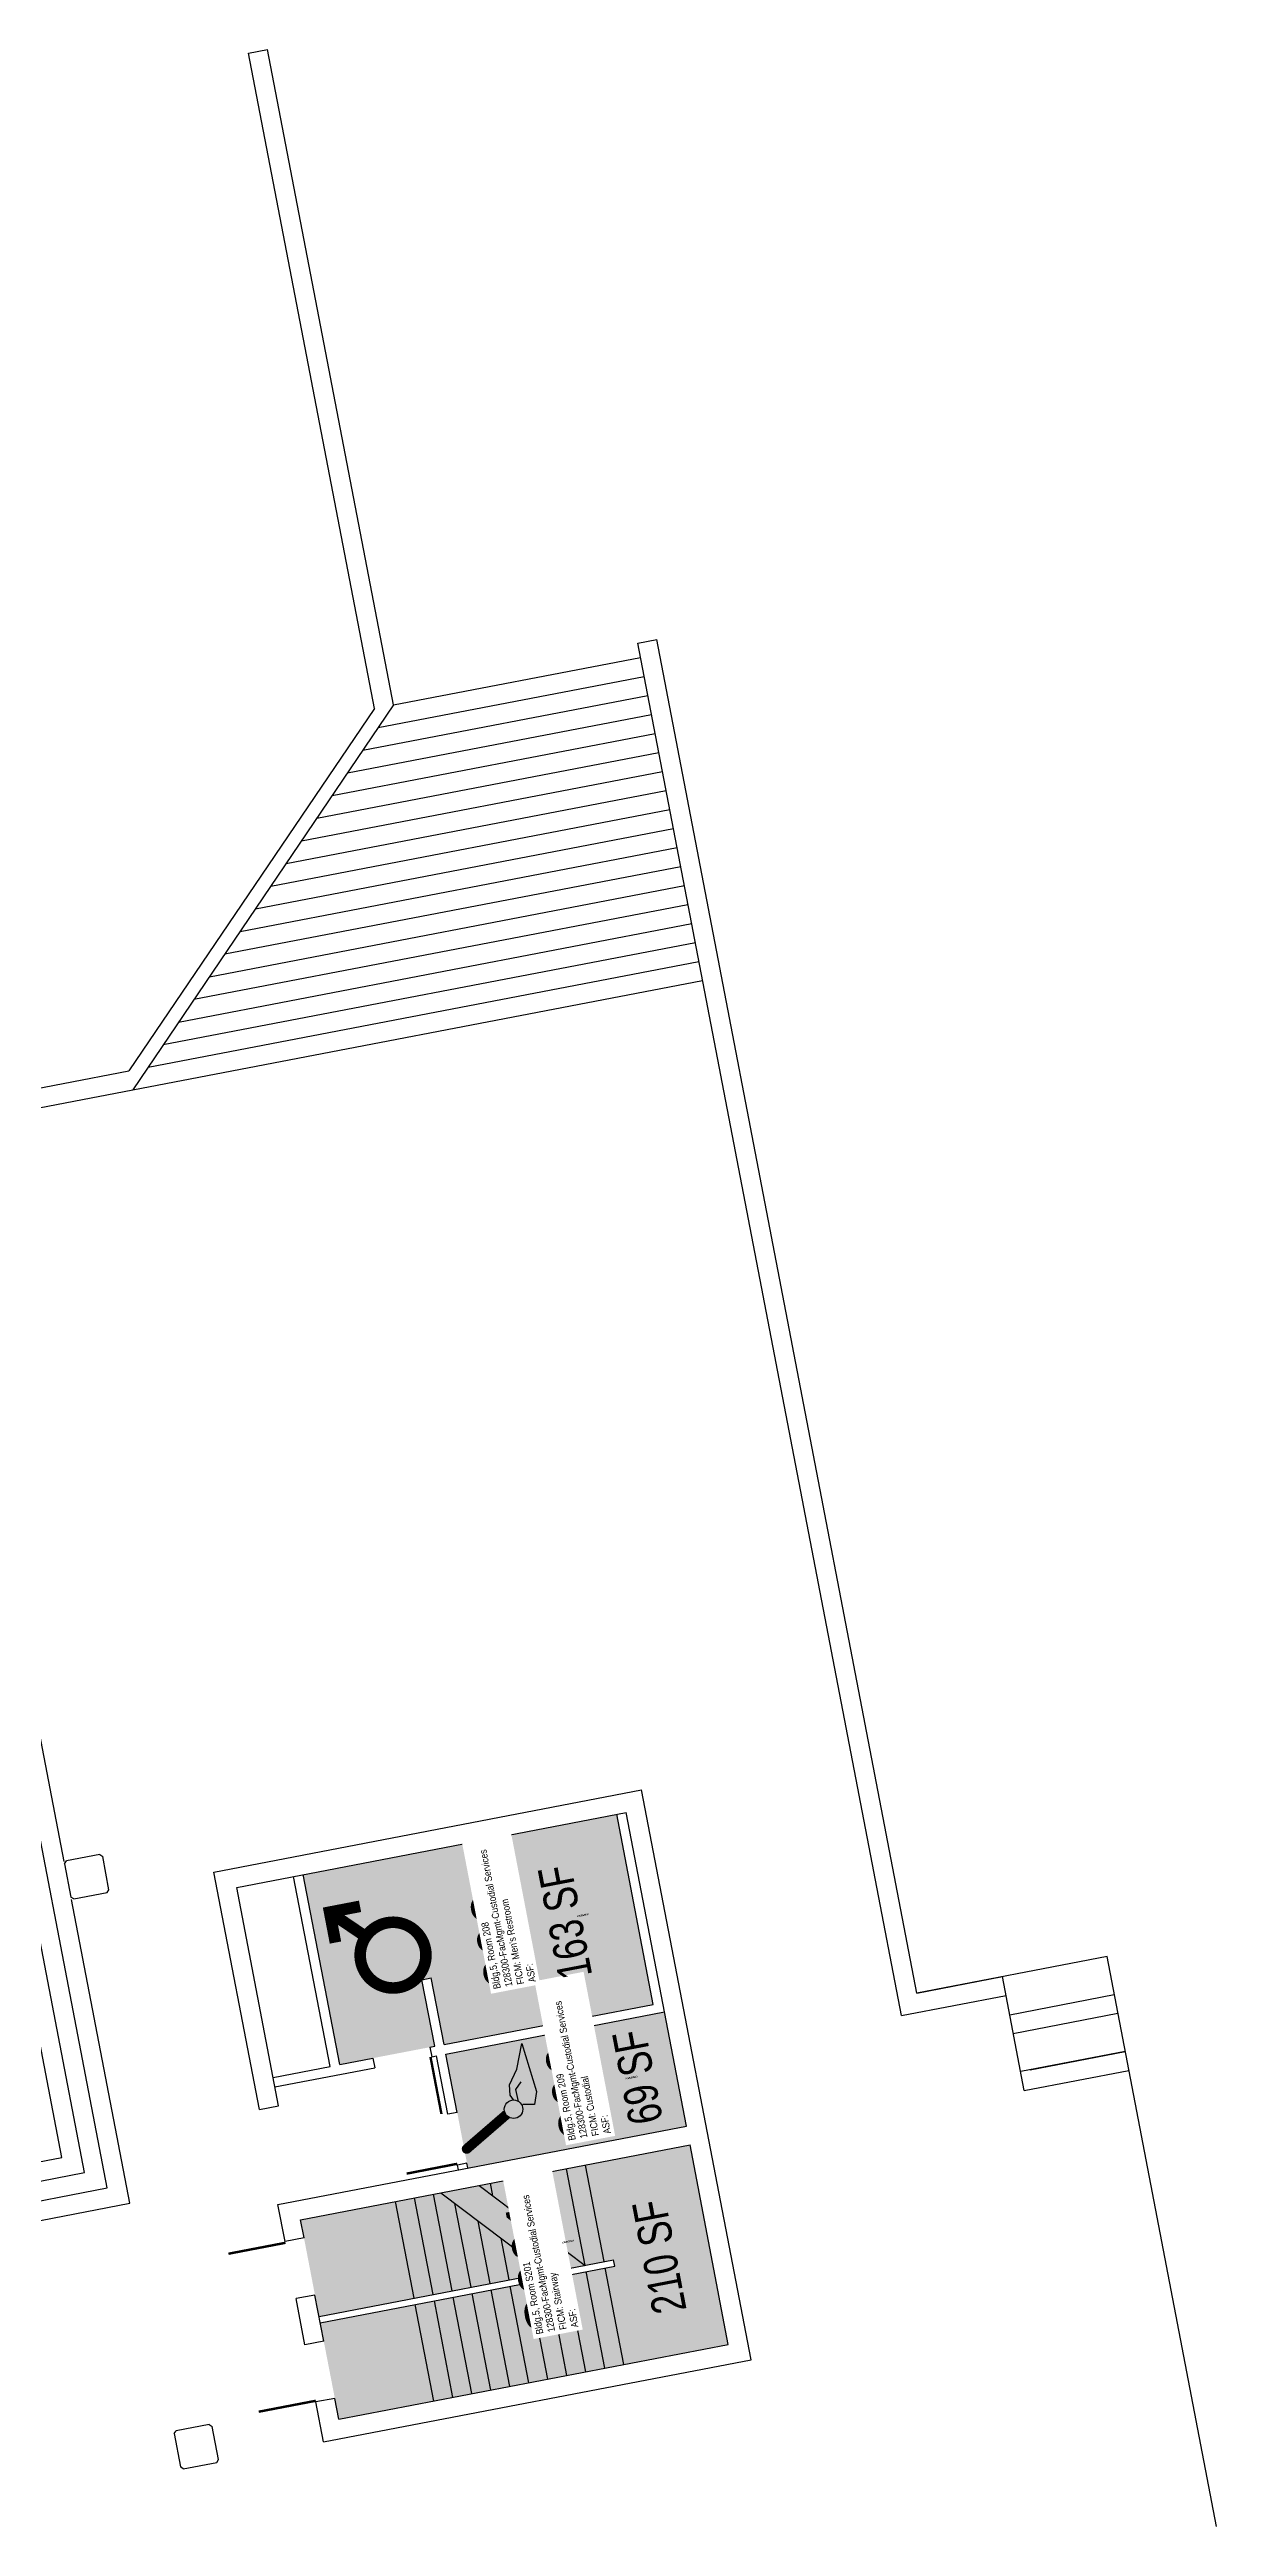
# Model space of a CAD drawing. Header units: inches. Extents: x 69199020 to 69202739, y 27674225 to 27677034.
# Drawn here: x 69201689 to 69202413, y 27675498 to 27677034 of the extents above; entities that cross this region are included whole.
import ezdxf
from ezdxf.enums import TextEntityAlignment as Align

# ---------------------------------------------------------------- set-up
doc = ezdxf.new("R2010")
doc.units = ezdxf.units.IN
doc.header["$LTSCALE"] = 10
doc.header["$MEASUREMENT"] = 0
doc.layers.get('0').update_dxf_attribs({"linetype": 'CONTINUOUS'})
for name, color, linetype in [('A-DOOR', 2, 'CONTINUOUS'), ('A-FLOR', 3, 'CONTINUOUS'), ('A-IDEN-ICON', 4, 'CONTINUOUS'), ('A-IDEN-RNUM', 7, 'CONTINUOUS'), ('A-IDEN-SNUM', 4, 'CONTINUOUS'), ('A-IDEN-VNUM', 4, 'CONTINUOUS'), ('A-SITE', 3, 'CONTINUOUS'), ('A-WALL', 5, 'CONTINUOUS'), ('AREA-TEXT', 3, 'CONTINUOUS'), ('Rooms-Category-Color', 7, 'CONTINUOUS'), ('Rooms-College-Color', 7, 'CONTINUOUS'), ('Rooms-Department-Color', 7, 'CONTINUOUS'), ('Rooms-Division-Color', 7, 'CONTINUOUS'), ('Rooms-Information', 7, 'CONTINUOUS')]:
    doc.layers.add(name, color=color, linetype=linetype)
doc.styles.add('CP_AREA', font='arial.ttf', dxfattribs={"height": 15})
doc.styles.add('CP_ROOMSNUMBER', font='arial.ttf', dxfattribs={"height": 1})
doc.styles.add('CP_ROOMVNUMBER', font='arial.ttf', dxfattribs={"width": 0.85, "height": 0.075})

# ---------------------------------------------------------------- blocks, each defined once
blk = doc.blocks.new('CPCUST')
for p, q in [((0.0297, -0.0341), (0.0376, -0.0302)), ((0.0376, -0.0302), (0.0533, -0.0324)), ((0.0533, -0.0324), (0.0745, -0.0479)), ((0.0171, -0.0639), (0.02, -0.0466)), ((0.0358, -0.0705), (0.0171, -0.0639)), ((0.0262, -0.0408), (0.0446, -0.0406)), ((0.1117, -0.0625), (0.0358, -0.0705)), ((0.0446, -0.0406), (0.0543, -0.0505)), ((0.0745, -0.0479), (0.1117, -0.0625))]:
    blk.add_line(p, q)
at = {"const_width": 0.015}
blk.add_lwpolyline([(-0.03, 0.05), (0.01, -0.0193)], dxfattribs=at)
at = {"const_width": 0.0075}
blk.add_lwpolyline([(-0.0332, 0.0481, 1), (-0.0268, 0.0519, 1)], format="xyb", close=True, dxfattribs=at)
blk.add_circle((0.0158, -0.0313), 0.0141)
blk = doc.blocks.new('CPMEN')
at = {"const_width": 0.015}
for points in [[(0.055, 0.01), (0.055, 0.05), (0.015, 0.05)], [(0.0151, 0.0101), (0.055, 0.05)]]:
    blk.add_lwpolyline(points, dxfattribs=at)
blk.add_lwpolyline([(-0.0575, -0.02, 1), (0.0275, -0.02, 1)], format="xyb", close=True, dxfattribs=at)

msp = doc.modelspace()

# ---------------------------------------------------------------- hatches: boundary and pattern name
at = {"layer": 'Rooms-Category-Color', "true_color": 0xadadad}
for points in [[(69201846.5, 27675902.3), (69202041, 27675939.7), (69202063.6, 27675821.8), (69201934, 27675796.9), (69201926, 27675838.2), (69201920.1, 27675837), (69201928.1, 27675795.8), (69201869.2, 27675784.5)], [(69201935.1, 27675791), (69202070.6, 27675817.1), (69202084.2, 27675746.3), (69201948.7, 27675720.3)], [(69201844.9, 27675688.1), (69202086.5, 27675734.6), (69202110.2, 27675610.8), (69201868.7, 27675564.4), (69201857.1, 27675624.3), (69202039.8, 27675659.4), (69202039.1, 27675663.3), (69201856.4, 27675628.2)]]:
    msp.add_hatch(color=253, dxfattribs=at).paths.add_polyline_path(points)
at = {"layer": 'Rooms-College-Color', "true_color": 0xadadad}
for points in [[(69201846.5, 27675902.3), (69202041, 27675939.7), (69202063.6, 27675821.8), (69201934, 27675796.9), (69201926, 27675838.2), (69201920.1, 27675837), (69201928.1, 27675795.8), (69201869.2, 27675784.5)], [(69201935.1, 27675791), (69202070.6, 27675817.1), (69202084.2, 27675746.3), (69201948.7, 27675720.3)], [(69201844.9, 27675688.1), (69202086.5, 27675734.6), (69202110.2, 27675610.8), (69201868.7, 27675564.4), (69201857.1, 27675624.3), (69202039.8, 27675659.4), (69202039.1, 27675663.3), (69201856.4, 27675628.2)]]:
    msp.add_hatch(color=253, dxfattribs=at).paths.add_polyline_path(points)
at = {"layer": 'Rooms-Department-Color', "true_color": 0xacacac}
for points in [[(69201846.5, 27675902.3), (69202041, 27675939.7), (69202063.6, 27675821.8), (69201934, 27675796.9), (69201926, 27675838.2), (69201920.1, 27675837), (69201928.1, 27675795.8), (69201869.2, 27675784.5)], [(69201935.1, 27675791), (69202070.6, 27675817.1), (69202084.2, 27675746.3), (69201948.7, 27675720.3)], [(69201844.9, 27675688.1), (69202086.5, 27675734.6), (69202110.2, 27675610.8), (69201868.7, 27675564.4), (69201857.1, 27675624.3), (69202039.8, 27675659.4), (69202039.1, 27675663.3), (69201856.4, 27675628.2)]]:
    msp.add_hatch(color=253, dxfattribs=at).paths.add_polyline_path(points)
at = {"layer": 'Rooms-Division-Color', "true_color": 0xadadad}
for points in [[(69201846.5, 27675902.3), (69202041, 27675939.7), (69202063.6, 27675821.8), (69201934, 27675796.9), (69201926, 27675838.2), (69201920.1, 27675837), (69201928.1, 27675795.8), (69201869.2, 27675784.5)], [(69201935.1, 27675791), (69202070.6, 27675817.1), (69202084.2, 27675746.3), (69201948.7, 27675720.3)], [(69201844.9, 27675688.1), (69202086.5, 27675734.6), (69202110.2, 27675610.8), (69201868.7, 27675564.4), (69201857.1, 27675624.3), (69202039.8, 27675659.4), (69202039.1, 27675663.3), (69201856.4, 27675628.2)]]:
    msp.add_hatch(color=253, dxfattribs=at).paths.add_polyline_path(points)

# ---------------------------------------------------------------- linework, layer by layer
at = {"layer": 'A-DOOR'}
for points in [[(69201925.5, 27675789.2, 1.5, 1.5, 0), (69201932.3, 27675753.8, 0, 0, 0), (69201931.6, 27675753.7, 0, 0, -0.414214), (69201890.6, 27675784, 0, 0, -0.414214)], [(69201942.1, 27675722.9, 1.5, 1.5, 0), (69201910.7, 27675716.8, 0, 0, 0), (69201910.8, 27675716.1, 0, 0, -0.414214), (69201936.2, 27675753.6, 0, 0, -0.414214)], [(69201835.6, 27675673.9, 1.5, 1.5, 0), (69201800.2, 27675667.1, 0, 0, 0), (69201800.4, 27675666.4, 0, 0, 0.414214), (69201843.7, 27675639.6, 0, 0, 0.414214)], [(69201854.4, 27675575.9, 1.5, 1.5, 0), (69201819, 27675569.1, 0, 0, 0), (69201818.9, 27675569.9, 0, 0, -0.414214), (69201849.2, 27675610.8, 0, 0, -0.414214)]]:
    msp.add_lwpolyline(points, format="xyseb", dxfattribs=at)
at = {"layer": 'A-FLOR'}
for p, q in [((69201725, 27675707.9), (69201624.3, 27676232.3)), ((69201698.3, 27675910.5), (69201636, 27676234.6)), ((69201696.9, 27675726.9), (69201600.7, 27676227.8)), ((69201711, 27675717.4), (69201612.5, 27676230)), ((69201739.1, 27675698.4), (69201702.8, 27675886.9)), ((69201090, 27675610.3), (69201696.9, 27675726.9)), ((69201080.5, 27675596.3), (69201711, 27675717.4)), ((69201955.7, 27675709.4), (69202021.4, 27675659.9)), ((69201964.2, 27675703), (69201962.7, 27675710.8)), ((69201978.5, 27675692.3), (69201974.5, 27675713.1)), ((69201992.8, 27675681.5), (69201986.3, 27675715.3)), ((69202007.1, 27675670.7), (69201998.1, 27675717.6)), ((69202021.4, 27675659.9), (69202009.9, 27675719.8)), ((69202033.2, 27675662.2), (69202021.7, 27675722.1)), ((69201061.5, 27675568.2), (69201739.1, 27675698.4)), ((69201071, 27675582.2), (69201725, 27675707.9)), ((69201915.3, 27675639.6), (69201903.8, 27675699.5)), ((69201927.1, 27675641.8), (69201915.6, 27675701.7)), ((69201938.9, 27675644.1), (69201927.4, 27675704)), ((69201931.9, 27675704.9), (69201997.5, 27675655.4)), ((69201950.7, 27675646.4), (69201940.7, 27675698.2)), ((69201962.5, 27675648.6), (69201955, 27675687.4)), ((69201974.2, 27675650.9), (69201969.3, 27675676.7)), ((69201986, 27675653.2), (69201983.6, 27675665.9)), ((69201998.3, 27675589.3), (69201986.8, 27675649.2)), ((69202010.1, 27675591.6), (69201998.6, 27675651.5)), ((69202021.9, 27675593.8), (69202010.3, 27675653.8)), ((69202033.6, 27675596.1), (69202022.1, 27675656)), ((69202045.4, 27675598.4), (69202033.9, 27675658.3)), ((69201927.6, 27675575.7), (69201916.1, 27675635.6)), ((69201939.4, 27675578), (69201927.9, 27675637.9)), ((69201951.2, 27675580.3), (69201939.6, 27675640.2)), ((69201962.9, 27675582.5), (69201951.4, 27675642.4)), ((69201974.7, 27675584.8), (69201963.2, 27675644.7)), ((69201986.5, 27675587.1), (69201975, 27675647))]:
    msp.add_line(p, q, dxfattribs=at)
at = {"layer": 'A-SITE'}
for p, q in [((69201812.7, 27677032.2), (69201824.5, 27677034.5)), ((69201890.8, 27676625.7), (69201812.7, 27677032.2)), ((69201902.6, 27676627.9), (69201824.5, 27677034.5)), ((69202054.1, 27676666.2), (69202065.9, 27676668.5)), ((69202217.7, 27675814.8), (69202054.1, 27676666.2)), ((69202227.2, 27675828.8), (69202065.9, 27676668.5)), ((69201902.6, 27676627.9), (69202055.8, 27676657.4)), ((69201883.6, 27676599.8), (69202060.3, 27676633.8)), ((69201893.1, 27676613.9), (69202058.1, 27676645.6)), ((69201890.8, 27676625.7), (69201738.5, 27676400.9)), ((69201902.6, 27676627.9), (69201740.8, 27676389.1)), ((69201874.1, 27676585.8), (69202062.6, 27676622)), ((69201864.5, 27676571.7), (69202064.9, 27676610.2)), ((69201845.5, 27676543.6), (69202069.4, 27676586.6)), ((69201855, 27676557.7), (69202067.1, 27676598.4)), ((69201836, 27676529.6), (69202071.7, 27676574.9)), ((69201826.4, 27676515.5), (69202073.9, 27676563.1)), ((69201807.4, 27676487.4), (69202078.5, 27676539.5)), ((69201816.9, 27676501.5), (69202076.2, 27676551.3)), ((69201797.9, 27676473.4), (69202080.7, 27676527.7)), ((69201788.4, 27676459.3), (69202083, 27676515.9)), ((69201778.8, 27676445.3), (69202085.2, 27676504.2)), ((69201759.8, 27676417.2), (69202089.8, 27676480.6)), ((69201769.3, 27676431.2), (69202087.5, 27676492.4)), ((69201750.3, 27676403.1), (69202092, 27676468.8)), ((69201740.8, 27676389.1), (69202094.3, 27676457)), ((69201626.5, 27676379.4), (69201738.5, 27676400.9)), ((69201628.8, 27676367.6), (69201740.8, 27676389.1)), ((69202345.1, 27675851.5), (69202227.2, 27675828.8)), ((69202413, 27675497.9), (69202345.1, 27675851.5)), ((69202227.2, 27675828.8), (69202280.2, 27675839)), ((69202293.8, 27675768.3), (69202280.2, 27675839)), ((69202217.7, 27675814.8), (69202282.5, 27675827.2)), ((69202284.8, 27675815.4), (69202349.6, 27675827.9)), ((69202351.9, 27675816.1), (69202287, 27675803.6)), ((69202356.4, 27675792.5), (69202291.6, 27675780.1)), ((69202297.5, 27675781.2), (69202356.4, 27675792.5)), ((69202293.8, 27675768.3), (69202358.6, 27675780.7))]:
    msp.add_line(p, q, dxfattribs=at)
at = {"layer": 'A-WALL'}
for p, q in [((69201791.2, 27675903.9), (69202056.4, 27675954.8)), ((69201805.3, 27675894.4), (69202046.8, 27675940.8)), ((69202084.2, 27675746.3), (69202046.8, 27675940.8)), ((69202124.3, 27675601.3), (69202056.4, 27675954.8)), ((69202063.6, 27675821.8), (69202041, 27675939.7)), ((69201698.6, 27675909), (69201699.8, 27675910.8)), ((69201698.6, 27675909), (69201699.8, 27675910.8)), ((69201720.4, 27675914.7), (69201699.8, 27675910.8)), ((69201720.4, 27675914.7), (69201699.8, 27675910.8)), ((69201720.4, 27675914.7), (69201722.2, 27675913.5)), ((69201720.4, 27675914.7), (69201722.2, 27675913.5)), ((69201726.1, 27675892.9), (69201722.2, 27675913.5)), ((69201726.1, 27675892.9), (69201722.2, 27675913.5)), ((69201698.6, 27675909), (69201702.5, 27675888.4)), ((69201698.6, 27675909), (69201702.5, 27675888.4)), ((69201819.5, 27675756.6), (69201791.2, 27675903.9)), ((69201831.3, 27675758.9), (69201805.3, 27675894.4)), ((69201863.3, 27675783.3), (69201840.6, 27675901.2)), ((69201869.2, 27675784.5), (69201846.5, 27675902.3)), ((69201704.3, 27675887.2), (69201702.5, 27675888.4)), ((69201704.3, 27675887.2), (69201702.5, 27675888.4)), ((69201704.3, 27675887.2), (69201724.9, 27675891.2)), ((69201704.3, 27675887.2), (69201724.9, 27675891.2)), ((69201724.9, 27675891.2), (69201726.1, 27675892.9)), ((69201724.9, 27675891.2), (69201726.1, 27675892.9)), ((69201920.1, 27675837), (69201926, 27675838.2)), ((69201928.1, 27675795.8), (69201920.1, 27675837)), ((69201934, 27675796.9), (69201926, 27675838.2)), ((69201934, 27675796.9), (69202063.6, 27675821.8)), ((69201935.1, 27675791), (69202070.6, 27675817.1)), ((69201869.2, 27675784.5), (69201889.8, 27675788.4)), ((69201889.8, 27675788.4), (69201890.9, 27675782.5)), ((69201925.1, 27675795.2), (69201928.1, 27675795.8)), ((69201925.1, 27675795.2), (69201926.3, 27675789.3)), ((69201926.3, 27675789.3), (69201929.2, 27675789.9)), ((69201936.2, 27675753.6), (69201929.2, 27675789.9)), ((69201942.1, 27675754.7), (69201935.1, 27675791)), ((69201827.9, 27675776.5), (69201863.3, 27675783.3)), ((69201829, 27675770.6), (69201890.9, 27675782.5)), ((69201819.5, 27675756.6), (69201831.3, 27675758.9)), ((69201830.8, 27675697.7), (69202084.2, 27675746.3)), ((69201942.1, 27675754.7), (69201936.2, 27675753.6)), ((69201844.9, 27675688.1), (69202086.5, 27675734.6)), ((69202110.2, 27675610.8), (69202086.5, 27675734.6)), ((69201948.1, 27675723.3), (69201942.2, 27675722.1)), ((69201942.8, 27675719.2), (69201942.2, 27675722.1)), ((69201948.7, 27675720.3), (69201948.1, 27675723.3)), ((69201835.3, 27675674.6), (69201830.8, 27675697.7)), ((69201847.1, 27675676.9), (69201844.9, 27675688.1)), ((69201847.1, 27675676.9), (69201835.3, 27675674.6)), ((69201856.4, 27675628.2), (69202039.1, 27675663.3)), ((69202039.8, 27675659.4), (69202039.1, 27675663.3)), ((69201857.1, 27675624.3), (69202039.8, 27675659.4)), ((69201853.8, 27675641.5), (69201842.1, 27675639.3)), ((69201847.6, 27675610.5), (69201842.1, 27675639.3)), ((69201859.4, 27675612.8), (69201853.8, 27675641.5)), ((69201859.4, 27675612.8), (69201847.6, 27675610.5)), ((69201868.7, 27675564.4), (69202110.2, 27675610.8)), ((69201859.1, 27675550.4), (69202124.3, 27675601.3)), ((69201866.2, 27675577.4), (69201854.4, 27675575.2)), ((69201859.1, 27675550.4), (69201854.4, 27675575.2)), ((69201868.7, 27675564.4), (69201866.2, 27675577.4)), ((69201766.5, 27675555.5), (69201767.7, 27675557.2)), ((69201788.3, 27675561.2), (69201767.7, 27675557.2)), ((69201788.3, 27675561.2), (69201790.1, 27675560)), ((69201794, 27675539.4), (69201790.1, 27675560)), ((69201766.5, 27675555.5), (69201770.5, 27675534.9)), ((69201772.2, 27675533.7), (69201770.5, 27675534.9)), ((69201772.2, 27675533.7), (69201792.9, 27675537.6)), ((69201792.9, 27675537.6), (69201794, 27675539.4))]:
    msp.add_line(p, q, dxfattribs=at)

# ---------------------------------------------------------------- block references
at = {"layer": 'A-IDEN-ICON'}
for name, p, xscale, yscale, zscale, rotation in [('CPMEN', (69201891.5, 27675857.6), 479.9999999999999, 479.9999999999999, 479.9999999999999, 100.8755009346501), ('CPCUST', (69201965.7, 27675748), 407.9999999999999, 407.9999999999999, 407.9999999999999, 100.8755009443217)]:
    msp.add_blockref(name, p, dxfattribs=dict(at, xscale=xscale, yscale=yscale, zscale=zscale, rotation=rotation))

# ---------------------------------------------------------------- texts
at = {"layer": 'A-IDEN-RNUM', "style": 'CP_ROOMSNUMBER', "width": 0.85}
for s, p in [('0208-00', (69202020, 27675877.1)), ('0209-00', (69202050.1, 27675776.4)), ('S201-00', (69202010.8, 27675674.6))]:
    msp.add_text(s, height=1, rotation=10.8755, dxfattribs=at).set_placement(p, align=Align.MIDDLE)
at = {"layer": 'A-IDEN-SNUM', "style": 'CP_ROOMSNUMBER', "width": 0.85}
for s, p in [('0050020800', (69202020, 27675877.1)), ('0050020900', (69202050.1, 27675776.4)), ('0050S20100', (69202010.8, 27675674.6))]:
    msp.add_text(s, height=1, rotation=10.8755, dxfattribs=at).set_placement(p, align=Align.MIDDLE)
at = {"layer": 'A-IDEN-VNUM', "style": 'CP_ROOMVNUMBER', "width": 0.85}
for s, p in [('208', (69201970.2, 27675863.2)), ('209', (69202016.7, 27675769.2)), ('S201', (69201994, 27675661.1))]:
    msp.add_text(s, height=31, rotation=100.88, dxfattribs=at).set_placement(p, align=Align.MIDDLE)
at = {"layer": 'AREA-TEXT', "style": 'CP_AREA', "width": 0.75}
for s, p in [('163 SF', (69202008.9, 27675872.7)), ('69 SF', (69202053.9, 27675776.6)), ('210 SF', (69202067.4, 27675665.2))]:
    msp.add_text(s, height=21, rotation=100.8755, dxfattribs=at).set_placement(p, align=Align.MIDDLE_CENTER)

# ---------------------------------------------------------------- next in the draw order: texts
at = {"layer": 'Rooms-Information', "char_height": 4.429, "width": 99.2, "attachment_point": 7, "rotation": 100.88, "style": 'CP_ROOMVNUMBER', "bg_fill": 3, "box_fill_scale": 1.5, "bg_fill_color": 9, "bg_fill_true_color": 13158600, "bg_fill_transparency": 0}
for s, insert in [("Bldg.5, Room 208^M^J128300-FacMgmt-Custodial Services^M^JFICM: Men's Restroom^M^JASF: ", (69201991, 27675836)), ('Bldg.5, Room S201^M^J128300-FacMgmt-Custodial Services^M^JFICM: Stairway^M^JASF: ', (69202017.4, 27675621.8))]:
    msp.add_mtext(s, dxfattribs=dict(at, insert=insert))

# ---------------------------------------------------------------- next in the draw order: texts
at = {"layer": 'Rooms-Information', "insert": (69202037.5, 27675742), "char_height": 4.429, "width": 99.2, "attachment_point": 7, "rotation": 100.88, "style": 'CP_ROOMVNUMBER', "bg_fill": 3, "box_fill_scale": 1.5, "bg_fill_color": 9, "bg_fill_true_color": 13158600, "bg_fill_transparency": 0}
msp.add_mtext('Bldg.5, Room 209^M^J128300-FacMgmt-Custodial Services^M^JFICM: Custodial^M^JASF: ', dxfattribs=at)

doc.saveas('drawing.dxf')
